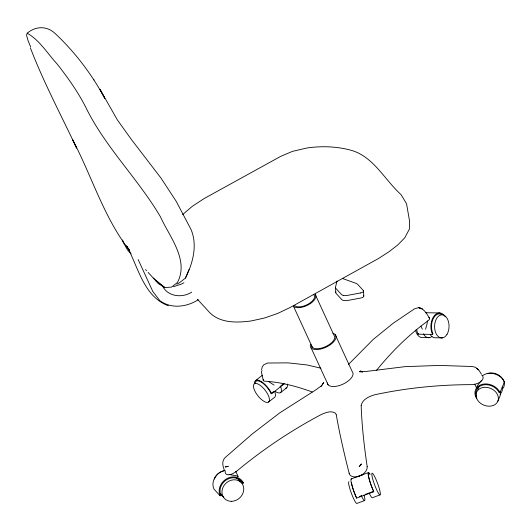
<?xml version="1.0" encoding="UTF-8"?>
<svg xmlns="http://www.w3.org/2000/svg" width="531" height="531" viewBox="0 0 531 531"><rect width="100%" height="100%" fill="white"/><g stroke="black" fill="none" stroke-linecap="round" stroke-linejoin="round"><path stroke-width="0.8" d="M427.349 320.857L427.223 323.18L425.577 329.247M361.14 405.551C362.381 399.259 369.357 396.279 374.926 394.725A433.23 344.818 20 0 1 471.249 384.643A9.711 5.337 -11.9 0 0 481.265 381.185A9.711 5.337 -11.9 0 0 481.796 375.098M261.577 369.715L262.241 366.894L263.834 364.704L267.624 363.031L287.988 362.865L306.945 364.93L320.963 368.222M337.046 280.985L335.559 286.866A10.262 4.115 -3 0 0 336.09 288.645L341.499 294.532A4.606 1.852 -3 0 0 343.438 295.409M176.889 284.165L179.571 282.691L185.438 278.091C192.826 263.276 197.758 245.408 191.001 229.419L176.173 201.269L161.039 178.137L131.243 139.295L117.278 119.76L100.04 89.447L104.78 98.361L104.381 97.611C91.438 73.763 74.599 51.666 54.766 33.148C46.542 25.747 35.71 26.052 27.181 33.194L26.55 35.331L28.17 41L30.659 46.847M185.438 278.091L188.996 269.509M476.433 396.332A12.492 9.764 22.6 0 1 483.768 384.836A12.492 9.764 22.6 0 1 499.18 392.721L500.01 392.562L504.45 381.915A13.414 10.487 22.6 0 0 482.905 375.45M497.872 401.157L499.87 396.365A11.563 9.04 22.6 0 0 500.056 391.254M476.665 387.411L477.575 385.34L481.637 380.282M262.002 370.519L261.418 372.058L263.243 380.296M322.098 385.108L323.625 382.512L321.009 386.614M416.682 329.366A13.414 8.39 -89 0 0 418.07 334.172L418.534 333.614M418.07 334.172L432.506 334.417L432.977 333.86A12.492 7.812 -89 0 1 433.11 318.892A12.492 7.812 -89 0 1 442.131 314.644M348.396 364.498L373.233 339.428L393.305 323.153L414.426 308.883L418.62 307.615C424.156 308.484 426.732 313.894 429.493 318.089M182.651 214.57L192.421 206.227L204.309 198.461L280.66 156.379L292.462 151.375L306.938 147.99C321.222 145.919 335.831 146.344 349.836 149.934C373.094 155.689 384.431 179.657 401.031 194.605L406.534 203.678L409.66 221.673L409.341 229.173L404.755 237.795L397.719 245.003L389.223 251.581L378.802 258.338L290.537 307.29L277.653 313.449L264.584 317.983L251.176 320.95C237.211 322.795 220.465 323.412 209.672 312.586L197.419 299.232M321.68 385.619L315.56 390.039L279.804 412.826L252.192 434.013L225.184 457.549C221.52 460.994 222.675 466.238 224.44 470.313M256.035 380.229L262.4 375.231M255.145 383.608A12.492 4.938 51.8 0 1 261.438 382.207A12.492 4.938 51.8 0 1 271.102 393.564L273.644 391.566M280.01 386.568L283.189 384.066M271.102 393.564L271.64 393.75L284.37 383.747M268.513 402.08A11.563 4.573 51.8 0 0 261.152 386.07A11.563 4.573 51.8 0 0 254.668 390.637A11.563 4.573 51.8 0 0 268.513 402.08L274.527 397.354A11.563 4.573 51.8 0 0 274.573 391.287M280.541 392.628L286.554 387.902M198.222 299.783C186.673 307.077 171.294 309.175 159.791 300.606L152.795 291.439L138.173 259.573M225.23 470.327A13.414 11.662 -42.5 0 0 213.953 489.064L220.133 495.795L220.936 495.35A12.492 10.859 -42.5 0 1 227.188 479.393A12.492 10.859 -42.5 0 1 242.621 483.402L243.424 482.958L241.877 481.278M183.952 282.731L181.542 284.032L173.418 286.7M191.711 292.169C182.206 298.223 167.949 296.822 162.519 286.036M351.124 478.975L359.341 475.942M360.834 475.391L368.308 472.636M359.487 496.545L361.73 495.722M365.467 494.341L373.685 491.308A12.492 1.772 69.8 0 1 368.839 477.303A12.492 1.772 69.8 0 1 370.067 474.555M351.728 479.035A13.414 1.905 69.8 0 0 351.675 484.478A13.414 1.905 69.8 0 0 356.547 498.105L373.731 491.766L373.685 491.308M364.578 500.594L356.845 503.448A11.563 1.646 69.8 0 1 351.243 492.914A11.563 1.646 69.8 0 1 348.913 481.73M380.043 494.892A11.563 1.646 69.8 0 1 372.682 478.882A11.563 1.646 69.8 0 1 375.503 478.318A11.563 1.646 69.8 0 1 380.043 494.892L372.311 497.746A11.563 1.646 69.8 0 1 369.277 493.372M363.231 474.588L357.184 476.738M476.732 397.049L475.902 397.208A13.414 10.487 22.6 0 1 483.024 384.165A13.414 10.487 22.6 0 1 500.01 392.562M360.463 292.959L347.4 295.402A4.606 1.852 -3 0 1 345.329 295.588A4.653 1.865 -3 0 1 343.424 295.409M425.577 312.726L440.013 312.971M429.579 337.656L423.088 337.543A11.563 7.228 -89 0 1 415.534 330.189M442.575 337.875L436.077 337.762A11.563 7.228 -89 0 1 430.302 334.736M229.107 474.508L236.799 475.882L237.941 476.659M342.641 278.543L355.465 283.136A10.262 4.115 -3 0 1 357.861 284.57L363.27 290.457A4.653 1.865 -3 0 1 360.443 292.966M27.181 33.194C39.686 40.183 47.485 53.604 57.096 63.946C68.612 78.595 79.418 93.941 87.509 110.78C107.262 149.198 138.657 179.757 160.481 216.86C169.283 236.527 189.401 259.998 177.414 282.519L171.54 287.112L164.743 287.55L158.417 283.64L148.116 272.416M168.34 305.723C143.855 296.776 138.332 267.478 127.347 247.134M362.573 372.092L360.463 370.957L362.268 371.919L359.441 371.693L365.872 371.481L405 366.649L439.343 365.434L472.052 366.496L475.152 367.18L477.216 368.541M268.673 381.663L274.096 385.121M155.835 280.833L164.743 287.55L153.267 278.025M478.703 369.954L476.851 368.474L478.703 369.954L481.444 374.156M131.13 253.898L127.526 249.968L123.159 242.216L122.608 239.939M145.547 269.615L146.576 270.737M238.499 478.916L242.621 483.402M219.907 494.228L220.936 495.35M128.801 249.49C103.518 216.648 91.757 176.007 72.614 139.686L76.603 148.089C60.946 114.796 43.542 82.232 30.373 47.83M129.358 250.174L126.551 246.245L129.843 251.289L126.491 245.787M93.781 79.604L94.027 79.955M336.229 414.738L335.419 413.198C331.132 410.284 325.569 412.567 321.341 414.485A433.23 378.537 -38.4 0 0 236.607 471.236M474.774 384.172L476.453 387.829M335.2 334.59L352.206 371.561A13.879 6.598 -24.7 0 1 342.847 384.225A13.879 6.598 -24.7 0 1 327.275 382.944M312.314 347.201L293.444 306.168A12.492 5.941 -24.7 0 0 308.451 304.741A12.492 5.941 -24.7 0 0 315.122 294.22L333.999 335.253A12.492 5.941 -24.7 0 1 325.118 346.856A12.492 5.941 -24.7 0 1 311.544 344.997M311.113 347.871L328.118 384.836M235.764 471.362L238.18 476.606M422.331 329.193L420.937 326.147M356.547 498.105L356.5 497.647A12.492 1.772 69.8 0 1 351.429 482.48M363.509 290.869L363.781 295.94M335.506 287.39L335.778 292.468M349.172 473.3A433.23 47.797 68.7 0 1 336.302 414.89M376.559 370.333A433.23 260.94 89.4 0 1 427.78 320.996A9.711 3.272 -15.7 0 0 428.802 317.405M367.18 466.583A433.23 75.243 70.8 0 1 361.186 405.651M312.255 391.991A433.23 158.676 53 0 0 264.737 381.198A9.711 2.934 -30.3 0 1 263.363 379.36M236.594 471.223A9.711 4.786 -38.4 0 1 225.23 471.256M367.12 466.47A9.711 6.272 -27.2 0 1 359.314 476.108A9.711 6.272 -27.2 0 1 349.079 473.128M432.506 334.417A13.414 8.39 -89 0 1 433.893 316.237A13.414 8.39 -89 0 1 445.31 316.848M254.508 383.057A13.414 5.303 51.8 0 1 261.265 381.55A13.414 5.303 51.8 0 1 271.64 393.75M220.133 495.795A13.414 11.662 -42.5 0 1 226.843 478.657A13.414 11.662 -42.5 0 1 243.424 482.958M373.731 491.766A13.414 1.905 69.8 0 1 368.521 476.719A13.414 1.905 69.8 0 1 369.848 473.771M223.823 497.116A11.563 10.056 -42.5 0 1 220.358 493.684M235.691 477.615A11.563 10.056 -42.5 0 1 240.118 481.995M364.007 494.885A11.563 1.646 69.8 0 1 361.18 495.45M477.966 389.873A11.563 9.04 22.6 0 1 479.241 386.163M487.186 373.618A11.563 9.04 22.6 0 1 500.793 376.652A11.563 9.04 22.6 0 1 503.109 388.161M502.226 387.132A11.563 9.04 22.6 0 1 500.049 394.168M431.995 336.481A11.563 7.228 -89 0 1 423.366 333.899M280.587 386.561A11.563 4.573 51.8 0 1 275.151 391.374M287.304 384.066A11.563 4.573 51.8 0 1 285.499 388.261M221.679 494.407A11.563 10.056 -42.5 0 1 220.425 493.717M214.338 479.035A11.563 10.056 -42.5 0 1 222.071 471.402M222.814 471.163A11.563 10.056 -42.5 0 1 224.341 470.824M313.921 294.884A11.105 5.283 -24.7 0 1 307.993 304.236A11.105 5.283 -24.7 0 1 294.645 305.504M332.877 333.256A13.879 6.598 -24.7 0 1 326.738 346.836A13.879 6.598 -24.7 0 1 310.409 344.453M363.536 295.528A4.653 1.865 -3 0 1 360.708 298.037L347.666 300.48A4.606 1.852 -3 0 1 341.785 299.617L336.362 293.716A10.262 4.122 -3 0 1 335.824 291.944M361.326 464.061L359.248 466.623L361.326 464.061M228.184 466.271L225.317 466.968L228.184 466.271M420.871 308.385L418.62 307.615L422.271 308.916L420.871 308.385M231.523 501.324A11.563 10.056 -42.5 0 0 242.899 485.022A11.563 10.056 -42.5 0 0 224.155 485.321A11.563 10.056 -42.5 0 0 231.523 501.324M476.792 398.754A11.563 9.04 22.6 0 0 496.054 403.752A11.563 9.04 22.6 0 0 488.693 387.743A11.563 9.04 22.6 0 0 476.792 398.754M447.022 334.291A11.563 7.228 -89 0 0 443.571 315.129A11.563 7.228 -89 0 0 434.869 329.764A11.563 7.228 -89 0 0 447.022 334.291"/></g></svg>
